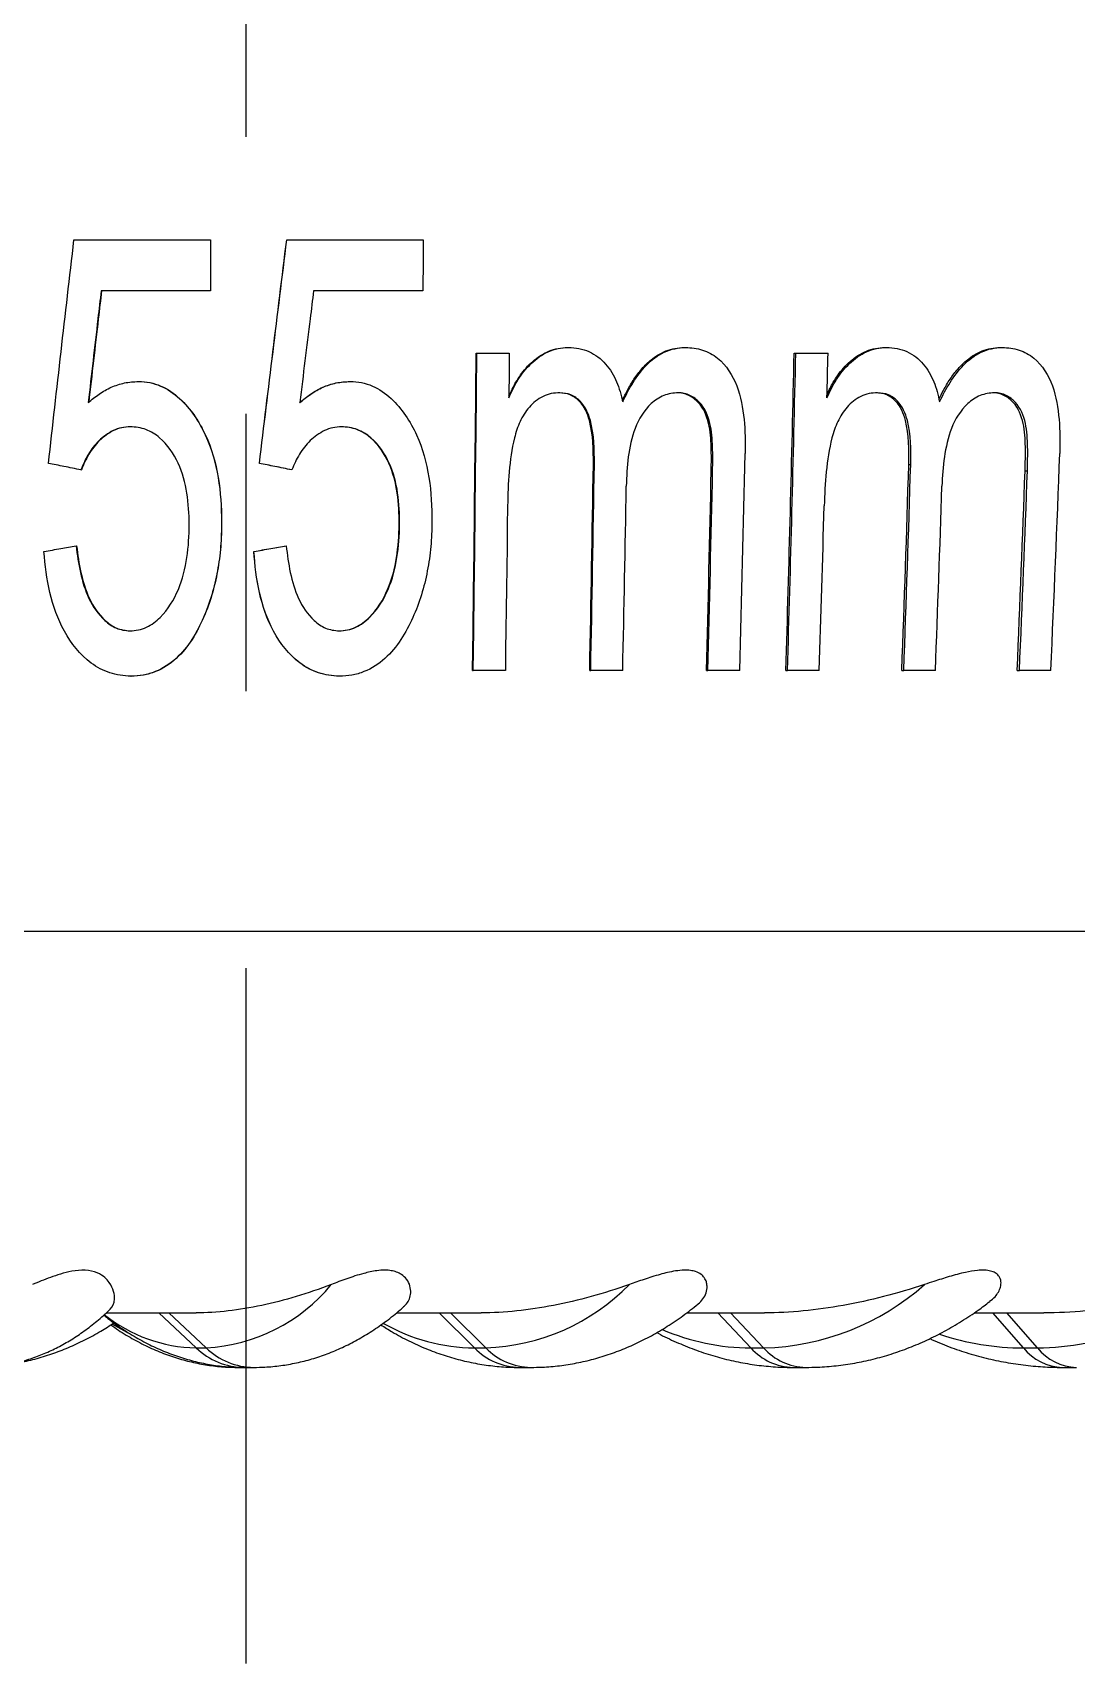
# Model space of a CAD drawing. Header units: millimetres. Extents: x 10 to 412, y 8 to 584.
# Drawn here: x 87.13 to 96.7, y 321.59 to 336.54 of the extents above; entities that cross this region are included whole.
import ezdxf

# ---------------------------------------------------------------- set-up
doc = ezdxf.new("R2010")
doc.units = ezdxf.units.MM
doc.header["$PDSIZE"] = -1
doc.linetypes.add('CENTERX2', pattern=[20.32, 12.7, -2.54, 2.54, -2.54])
doc.layers.add('CENTERLINE', color=4, linetype='CENTERX2')
doc.layers.add('DETAIL', color=3, linetype='Continuous')
doc.layers.add('OUTLINE', color=7, linetype='Continuous', lineweight=25)

msp = doc.modelspace()

# ---------------------------------------------------------------- linework, layer by layer
at = {"color": 7, "linetype": 'Continuous', "lineweight": 18}
msp.add_point((89.08475, 324.30517), dxfattribs=at)
at = {"layer": 'CENTERLINE'}
msp.add_line((89.08475, 571.80517), (89.08475, 321.59199), dxfattribs=at)
at = {"layer": 'DETAIL'}
for p, q in [((92.27028, 332.58246), (92.27954, 332.58246)), ((93.35085, 332.52484), (93.36325, 332.52484)), ((95.1616, 332.58246), (95.17925, 332.58246)), ((96.22789, 332.52484), (96.24865, 332.52484)), ((88.63, 324.48392), (88.28707, 324.80517)), ((88.72078, 324.48392), (88.37786, 324.80517)), ((91.18009, 324.48392), (90.85573, 324.80517)), ((91.28424, 324.48392), (90.95988, 324.80517)), ((93.71424, 324.48392), (93.41091, 324.80517)), ((93.83096, 324.48392), (93.52762, 324.80517)), ((96.21316, 324.48392), (95.93316, 324.80517)), ((96.34155, 324.48392), (96.06156, 324.80517)), ((88.63, 324.48392), (88.72078, 324.48392)), ((91.18009, 324.48392), (91.28424, 324.48392)), ((93.71424, 324.48392), (93.83096, 324.48392)), ((96.21316, 324.48392), (96.34155, 324.48392))]:
    msp.add_line(p, q, dxfattribs=at)
at = {"layer": 'DETAIL', "flags": 128}
msp.add_lwpolyline([(87.99755, 324.62463), (87.88655, 324.68513), (87.85886, 324.70201)], dxfattribs=at)
at = {"layer": 'DETAIL'}
for centre, radius, start, end in [((88.63203, 326.08241), 1.60095, 273.177991, 320.549129), ((91.21502, 326.42183), 1.93914, 272.045582, 315.602479), ((93.77695, 326.78356), 2.30028, 271.345412, 311.664466), ((96.29972, 327.15664), 2.67305, 270.896615, 308.515435), ((88.65838, 325.8819), 1.39827, 231.492065, 268.836672), ((91.19738, 326.20958), 1.72574, 240.457462, 269.426145), ((93.72179, 326.56187), 2.07797, 246.754834, 269.79176), ((96.21788, 326.95511), 2.47119, 251.737357, 269.890509), ((89.07388, 324.94552), 0.6404, 226.120935, 269.339111), ((89.16467, 324.94553), 0.64041, 226.121016, 269.332726), ((91.60325, 324.8951), 0.59003, 224.177857, 269.001636), ((91.7074, 324.89511), 0.59003, 224.177939, 268.994862), ((94.11416, 324.84136), 0.53638, 221.790237, 268.524641), ((94.23088, 324.84137), 0.53638, 221.790413, 268.517457), ((96.58767, 324.78594), 0.48112, 218.884337, 267.843115), ((96.71607, 324.78595), 0.48113, 218.884734, 267.835216)]:
    msp.add_arc(centre, radius, start, end, dxfattribs=at)
at = {"layer": 'OUTLINE'}
for p, q in [((87.50897, 334.64171), (88.75949, 334.64171)), ((88.75949, 334.64171), (88.76041, 334.64171)), ((89.46005, 334.64171), (89.45898, 334.64171)), ((89.46005, 334.64171), (90.71052, 334.64171)), ((88.76006, 334.17419), (87.7582, 334.17419)), ((88.76006, 334.17419), (88.76099, 334.17419)), ((90.70764, 334.17419), (89.706, 334.17419)), ((91.19538, 333.60276), (91.20146, 333.60276)), ((91.20146, 333.60276), (91.49985, 333.60276)), ((92.03394, 333.65471), (92.04243, 333.65471)), ((93.10342, 333.65471), (93.115, 333.65471)), ((94.11114, 333.60276), (94.12563, 333.60276)), ((94.12563, 333.60276), (94.42137, 333.60276)), ((94.94238, 333.65471), (94.95925, 333.65471)), ((95.99924, 333.65471), (96.01916, 333.65471)), ((87.57278, 332.53296), (87.57716, 332.53296)), ((89.20876, 332.59221), (89.2084, 332.59221)), ((88.86215, 332.05568), (88.8628, 332.05568)), ((90.494, 332.03295), (90.4899, 332.03295)), ((87.52889, 331.83653), (87.53343, 331.83653)), ((89.15884, 331.78458), (89.15863, 331.78458)), ((89.45531, 331.83653), (89.45423, 331.83653)), ((91.1633, 330.69367), (91.16945, 330.69367)), ((91.46332, 330.69367), (91.16945, 330.69367)), ((92.23677, 330.69367), (92.2461, 330.69367)), ((92.53924, 330.69367), (92.2461, 330.69367)), ((93.30719, 330.69367), (93.31968, 330.69367)), ((93.61181, 330.69367), (93.31968, 330.69367)), ((94.03474, 330.69367), (94.04938, 330.69367)), ((94.34065, 330.69367), (94.04938, 330.69367)), ((95.09767, 330.69367), (95.11546, 330.69367)), ((95.40524, 330.69367), (95.11546, 330.69367)), ((96.15478, 330.69367), (96.1757, 330.69367)), ((96.46371, 330.69367), (96.1757, 330.69367)), ((88.02924, 330.64172), (88.03236, 330.64172)), ((55.09092, 328.30517), (89.08475, 328.30517)), ((89.08475, 328.30517), (123.07858, 328.30517)), ((87.8038, 324.80517), (88.62786, 324.80517)), ((90.46527, 324.80517), (91.2418, 324.80517)), ((93.12512, 324.80517), (93.83933, 324.80517)), ((95.76146, 324.80517), (96.40068, 324.80517)), ((89.01222, 324.30517), (89.0665, 324.30517)), ((89.0665, 324.30517), (89.15728, 324.30517)), ((91.5288, 324.30613), (91.5526, 324.30517)), ((91.5526, 324.30517), (91.59297, 324.30517)), ((91.59297, 324.30517), (91.69712, 324.30517)), ((94.06276, 324.30555), (94.0742, 324.30517)), ((94.0742, 324.30517), (94.10035, 324.30517)), ((94.10035, 324.30517), (94.21706, 324.30517)), ((96.55783, 324.30517), (96.56956, 324.30517)), ((96.56956, 324.30517), (96.69795, 324.30517))]:
    msp.add_line(p, q, dxfattribs=at)
at = {"layer": 'OUTLINE', "flags": 128}
for points in [[(88.75949, 334.64171), (88.75956, 334.58324), (88.75963, 334.52478), (88.7597, 334.46633), (88.75977, 334.40787), (88.75984, 334.34944), (88.75991, 334.29102), (88.75999, 334.2326), (88.76006, 334.17419)], [(88.76041, 334.64171), (88.76048, 334.58324), (88.76055, 334.52478), (88.76063, 334.46633), (88.7607, 334.40787), (88.76077, 334.34944), (88.76084, 334.29102), (88.76092, 334.2326), (88.76099, 334.17419)], [(90.71052, 334.64171), (90.71017, 334.58324), (90.70982, 334.52478), (90.70946, 334.46633), (90.70911, 334.40787), (90.70874, 334.34944), (90.70838, 334.29102), (90.70801, 334.2326), (90.70764, 334.17419)], [(91.1633, 330.69367), (91.1679, 331.05544), (91.17233, 331.41777), (91.17659, 331.78068), (91.18069, 332.1441), (91.18461, 332.50805), (91.18837, 332.87248), (91.19196, 333.2374), (91.19538, 333.60276)], [(91.16945, 330.69367), (91.17404, 331.05544), (91.17846, 331.41779), (91.18271, 331.78069), (91.1868, 332.14412), (91.19072, 332.50806), (91.19447, 332.8725), (91.19805, 333.23741), (91.20146, 333.60276)], [(91.49985, 333.60276), (91.49932, 333.55149), (91.49878, 333.50023), (91.49824, 333.44898), (91.49769, 333.39774), (91.49714, 333.34651), (91.49659, 333.29528), (91.49603, 333.24406), (91.49547, 333.19286)], [(91.48384, 332.20178), (91.48146, 332.01276), (91.47902, 331.82387), (91.47654, 331.63512), (91.474, 331.44653), (91.47141, 331.25808), (91.46876, 331.06979), (91.46607, 330.88164), (91.46332, 330.69367)]]:
    msp.add_lwpolyline(points, dxfattribs=at)
at = {"layer": 'OUTLINE'}
for centre, radius, start, end in [((-225.07397, 340.53078), 319.2603, 358.2343106, 358.7565706), ((-225.80309, 340.53224), 320.00375, 358.238153, 358.7591988), ((-210.60577, 340.60394), 305.10747, 358.6081439, 358.6851403), ((-255.21359, 340.48216), 348.96272, 358.3926275, 358.7191111), ((-117.78873, 340.49328), 214.47643, 357.381195, 357.912679), ((-405.74393, 340.47355), 498.07672, 358.8749083, 359.0922185), ((-406.97996, 340.47657), 499.3219, 358.8773681, 359.0941363), ((-278.34542, 340.4716), 371.78121, 358.492934, 358.7752196), ((-279.2584, 340.47452), 372.70644, 358.4962261, 358.7778105), ((-166.17471, 340.48206), 261.45568, 357.8544565, 358.2686081), ((-166.76201, 340.48336), 262.06039, 357.8591254, 358.2723203), ((-126.02222, 340.48109), 222.39248, 357.477616, 357.9497652), ((-126.53722, 340.48334), 222.92798, 357.4831008, 357.9541142), ((-363.78478, 340.4658), 456.42864, 358.7732041, 358.9852812), ((-154.20116, 340.47374), 249.79793, 357.7561857, 358.1438657), ((-205.44818, 340.46191), 299.94793, 358.1337491, 358.4219586)]:
    msp.add_arc(centre, radius, start, end, dxfattribs=at)
for points in [[(87.27505, 332.59221), (87.35125, 333.27314), (87.42934, 333.95648), (87.50897, 334.64172)], [(89.2084, 332.59221), (89.29098, 333.27313), (89.37463, 333.95647), (89.45898, 334.64172)], [(89.20876, 332.59221), (89.29157, 333.27314), (89.37546, 333.95648), (89.46005, 334.64172)]]:
    msp.add_open_spline(points, degree=3, dxfattribs=at)
for points, knots in [([(87.7582, 334.17419), (87.74823, 334.0887), (87.73829, 334.00325), (87.72837, 333.91782), (87.71348, 333.78968), (87.69866, 333.66161), (87.68389, 333.53361), (87.66911, 333.40561), (87.6544, 333.27768), (87.63974, 333.14984)], [0, 0, 0, 0, 0.00026081194, 0.00026081194, 0.00026081194, 0.00065205682, 0.00065205682, 0.00065205682, 0.00104332797, 0.00104332797, 0.00104332797, 0.00104332797]), ([(87.76199, 334.17419), (87.75206, 334.0887), (87.74214, 334.00325), (87.73225, 333.91782), (87.71742, 333.78968), (87.70264, 333.66161), (87.68791, 333.53361), (87.67319, 333.40561), (87.65852, 333.27768), (87.6439, 333.14984)], [0, 0, 0, 0, 0.0002608133, 0.0002608133, 0.0002608133, 0.00065206035, 0.00065206035, 0.00065206035, 0.00104333376, 0.00104333376, 0.00104333376, 0.00104333376]), ([(89.706, 334.17419), (89.69537, 334.0887), (89.68475, 334.00325), (89.67415, 333.91782), (89.65823, 333.78968), (89.64234, 333.66161), (89.62648, 333.53361), (89.61062, 333.40561), (89.59478, 333.27768), (89.57897, 333.14984)], [0, 0, 0, 0, 0.00026081194, 0.00026081194, 0.00026081194, 0.00065205682, 0.00065205682, 0.00065205682, 0.00104332797, 0.00104332797, 0.00104332797, 0.00104332797]), ([(91.49547, 333.19286), (91.52093, 333.25052), (91.54756, 333.30751), (91.61533, 333.41303), (91.6545, 333.46386), (91.7463, 333.5513), (91.79923, 333.58901), (91.88569, 333.62761), (91.91549, 333.63806), (91.97808, 333.65161), (92.01039, 333.65319), (92.04243, 333.65471)], [0, 0, 0, 0, 0.25, 0.25, 0.5, 0.5, 0.75, 0.75, 0.875, 0.875, 1, 1, 1, 1]), ([(91.49562, 333.20696), (91.51604, 333.25048), (91.55901, 333.34211), (91.63459, 333.44979), (91.71338, 333.52913), (91.78369, 333.58217), (91.86164, 333.62365), (91.94643, 333.65014), (92.00485, 333.65319), (92.03394, 333.65471)], [0, 0, 0, 0, 0.19496689, 0.41041926, 0.52798748, 0.6454376, 0.76420981, 0.88260926, 1, 1, 1, 1]), ([(92.04243, 333.65471), (92.07472, 333.6531), (92.10699, 333.65145), (92.16971, 333.63988), (92.20024, 333.63031), (92.28939, 333.59054), (92.34009, 333.55095), (92.42513, 333.4545), (92.45772, 333.39949), (92.50793, 333.28138), (92.5238, 333.21936), (92.53896, 333.15714)], [0, 0, 0, 0, 0.125, 0.125, 0.25, 0.25, 0.5, 0.5, 0.75, 0.75, 1, 1, 1, 1]), ([(92.53552, 333.17009), (92.55065, 333.20105), (92.58299, 333.26727), (92.64077, 333.36525), (92.71249, 333.46042), (92.78815, 333.53565), (92.86403, 333.58931), (92.93681, 333.62666), (93.01817, 333.64815), (93.07495, 333.65252), (93.10342, 333.65471)], [0, 0, 0, 0, 0.13126003, 0.28072257, 0.43193974, 0.582804, 0.68307649, 0.78322369, 0.89131885, 1, 1, 1, 1]), ([(92.53896, 333.15714), (92.59739, 333.27795), (92.66303, 333.39769), (92.8044, 333.54089), (92.85911, 333.58245), (92.95059, 333.62585), (92.98291, 333.6369), (93.04812, 333.65062), (93.08156, 333.6527), (93.115, 333.65471)], [0, 0, 0, 0, 0.5, 0.5, 0.75, 0.75, 0.875, 0.875, 1, 1, 1, 1]), ([(93.115, 333.65471), (93.16813, 333.65364), (93.22032, 333.6473), (93.3212, 333.61494), (93.36728, 333.58997), (93.49037, 333.49046), (93.54772, 333.39971), (93.6216, 333.20492), (93.63999, 333.10037), (93.6623, 332.89153), (93.66315, 332.78654), (93.66192, 332.68149)], [0, 0, 0, 0, 0.125, 0.125, 0.25, 0.25, 0.5, 0.5, 0.75, 0.75, 1, 1, 1, 1]), ([(94.41169, 333.19286), (94.43768, 333.25052), (94.46482, 333.30751), (94.53334, 333.41303), (94.57279, 333.46386), (94.66482, 333.5513), (94.71771, 333.58901), (94.80378, 333.62761), (94.83342, 333.63806), (94.89554, 333.65161), (94.92753, 333.65319), (94.95925, 333.65471)], [0, 0, 0, 0, 0.25, 0.25, 0.5, 0.5, 0.75, 0.75, 0.875, 0.875, 1, 1, 1, 1]), ([(94.41243, 333.2243), (94.4305, 333.26193), (94.47166, 333.34761), (94.54447, 333.44977), (94.62347, 333.52914), (94.69377, 333.58217), (94.77147, 333.62365), (94.85573, 333.65014), (94.91358, 333.65319), (94.94238, 333.65471)], [0, 0, 0, 0, 0.17326038, 0.39452239, 0.51526062, 0.63587737, 0.75785227, 0.87944401, 1, 1, 1, 1]), ([(94.95925, 333.65471), (94.99118, 333.6531), (95.02309, 333.65145), (95.08499, 333.63988), (95.11506, 333.63031), (95.20273, 333.59054), (95.25236, 333.55095), (95.3352, 333.4545), (95.36669, 333.39949), (95.41476, 333.28138), (95.42963, 333.21936), (95.44377, 333.15714)], [0, 0, 0, 0, 0.125, 0.125, 0.25, 0.25, 0.5, 0.5, 0.75, 0.75, 1, 1, 1, 1]), ([(95.43777, 333.18127), (95.45129, 333.20847), (95.48234, 333.27091), (95.53869, 333.36524), (95.61075, 333.46043), (95.68647, 333.53565), (95.76209, 333.58931), (95.83443, 333.62665), (95.91502, 333.64815), (95.97112, 333.65252), (95.99924, 333.65471)], [0, 0, 0, 0, 0.11723496, 0.26911019, 0.42276892, 0.57606854, 0.67795954, 0.77972377, 0.88956396, 1, 1, 1, 1]), ([(95.44377, 333.15714), (95.50314, 333.27795), (95.56958, 333.39769), (95.71107, 333.54089), (95.76563, 333.58245), (95.85651, 333.62585), (95.88856, 333.6369), (95.9531, 333.65062), (95.98613, 333.6527), (96.01916, 333.65471)], [0, 0, 0, 0, 0.5, 0.5, 0.75, 0.75, 0.875, 0.875, 1, 1, 1, 1]), ([(96.01916, 333.65471), (96.07158, 333.65364), (96.12299, 333.6473), (96.22211, 333.61494), (96.26724, 333.58997), (96.38735, 333.49046), (96.44271, 333.39971), (96.51295, 333.20492), (96.52966, 333.10037), (96.54876, 332.89153), (96.54812, 332.78654), (96.54539, 332.68149)], [0, 0, 0, 0, 0.125, 0.125, 0.25, 0.25, 0.5, 0.5, 0.75, 0.75, 1, 1, 1, 1]), ([(87.63974, 333.14984), (87.67253, 333.17691), (87.70531, 333.204), (87.77552, 333.25224), (87.81283, 333.27296), (87.89003, 333.30703), (87.93013, 333.32074), (88.01445, 333.33802), (88.05733, 333.34049), (88.1002, 333.34302)], [0, 0, 0, 0, 0.25, 0.25, 0.5, 0.5, 0.75, 0.75, 1, 1, 1, 1]), ([(88.1002, 333.34302), (88.13511, 333.34146), (88.16992, 333.33942), (88.23781, 333.32558), (88.27155, 333.31506), (88.36773, 333.27416), (88.4244, 333.23332), (88.57792, 333.0934), (88.65469, 332.97611), (88.77118, 332.72975), (88.80742, 332.59641), (88.85334, 332.32782), (88.85956, 332.19189), (88.86215, 332.05568)], [0, 0, 0, 0, 0.0625, 0.0625, 0.125, 0.125, 0.25, 0.25, 0.5, 0.5, 0.75, 0.75, 1, 1, 1, 1]), ([(88.10303, 333.34302), (88.13791, 333.34146), (88.1727, 333.3394), (88.24051, 333.32551), (88.2742, 333.31496), (88.37023, 333.27391), (88.42677, 333.23297), (88.57982, 333.09285), (88.6563, 332.97552), (88.77226, 332.72919), (88.80833, 332.59595), (88.85403, 332.32757), (88.86022, 332.19176), (88.8628, 332.05568)], [0, 0, 0, 0, 0.0625, 0.0625, 0.125, 0.125, 0.25, 0.25, 0.5, 0.5, 0.75, 0.75, 1, 1, 1, 1]), ([(89.57755, 333.14984), (89.61049, 333.17689), (89.64341, 333.20397), (89.71385, 333.25219), (89.75124, 333.27292), (89.82855, 333.307), (89.86868, 333.32072), (89.95296, 333.33802), (89.99576, 333.34049), (90.03856, 333.34302)], [0, 0, 0, 0, 0.25, 0.25, 0.5, 0.5, 0.75, 0.75, 1, 1, 1, 1]), ([(89.57897, 333.14984), (89.61203, 333.17691), (89.64507, 333.204), (89.71575, 333.25224), (89.75326, 333.27296), (89.83079, 333.30703), (89.87102, 333.32074), (89.95551, 333.33802), (89.99841, 333.34049), (90.04131, 333.34302)], [0, 0, 0, 0, 0.25, 0.25, 0.5, 0.5, 0.75, 0.75, 1, 1, 1, 1]), ([(90.04131, 333.34302), (90.0762, 333.34146), (90.111, 333.33942), (90.17876, 333.32558), (90.2124, 333.31506), (90.30819, 333.27416), (90.36448, 333.23332), (90.51668, 333.0934), (90.59232, 332.97611), (90.70642, 332.72975), (90.74136, 332.59641), (90.78462, 332.32782), (90.78948, 332.19189), (90.79068, 332.05568)], [0, 0, 0, 0, 0.0625, 0.0625, 0.125, 0.125, 0.25, 0.25, 0.5, 0.5, 0.75, 0.75, 1, 1, 1, 1]), ([(91.96343, 333.23912), (91.93678, 333.23832), (91.91022, 333.23698), (91.85848, 333.2257), (91.83277, 333.21675), (91.76078, 333.18227), (91.71833, 333.14797), (91.64904, 333.06806), (91.62011, 333.02263), (91.57591, 332.92724), (91.55984, 332.87737), (91.52101, 332.72436), (91.50763, 332.61982), (91.4889, 332.41098), (91.4864, 332.30635), (91.48384, 332.20179)], [0, 0, 0, 0, 0.0625, 0.0625, 0.125, 0.125, 0.25, 0.25, 0.375, 0.375, 0.5, 0.5, 0.75, 0.75, 1, 1, 1, 1]), ([(92.27028, 332.58247), (92.27078, 332.71796), (92.26862, 332.85608), (92.21639, 333.04987), (92.18766, 333.11347), (92.11607, 333.18672), (92.08809, 333.20717), (92.02456, 333.2336), (91.98963, 333.23693), (91.95514, 333.23912)], [0, 0, 0, 0, 0.5, 0.5, 0.75, 0.75, 0.875, 0.875, 1, 1, 1, 1]), ([(92.27954, 332.58247), (92.28002, 332.71807), (92.27787, 332.85633), (92.22532, 333.0502), (92.19642, 333.1138), (92.12458, 333.18692), (92.09653, 333.20731), (92.03289, 333.23364), (91.99795, 333.23693), (91.96343, 333.23912)], [0, 0, 0, 0, 0.5, 0.5, 0.75, 0.75, 0.875, 0.875, 1, 1, 1, 1]), ([(93.04893, 333.23912), (93.00333, 333.2374), (92.9581, 333.2311), (92.87277, 333.19641), (92.83475, 333.17079), (92.73309, 333.07784), (92.68568, 332.99751), (92.62149, 332.82923), (92.60284, 332.73984), (92.57859, 332.56206), (92.57528, 332.47242), (92.57229, 332.38279)], [0, 0, 0, 0, 0.125, 0.125, 0.25, 0.25, 0.5, 0.5, 0.75, 0.75, 1, 1, 1, 1]), ([(93.35085, 332.52484), (93.35167, 332.59747), (93.35258, 332.67014), (93.34794, 332.81523), (93.3431, 332.8884), (93.30997, 333.0292), (93.28072, 333.09833), (93.20605, 333.17726), (93.17699, 333.20031), (93.12753, 333.22333), (93.11021, 333.22961), (93.07433, 333.23769), (93.05592, 333.23839), (93.03751, 333.23912)], [0, 0, 0, 0, 0.25, 0.25, 0.5, 0.5, 0.75, 0.75, 0.875, 0.875, 0.9375, 0.9375, 1, 1, 1, 1]), ([(93.36325, 332.52484), (93.36406, 332.59753), (93.36496, 332.67025), (93.3603, 332.81545), (93.35542, 332.88868), (93.32207, 333.02954), (93.29263, 333.09868), (93.21772, 333.17747), (93.18858, 333.20046), (93.13903, 333.22339), (93.1217, 333.22966), (93.08578, 333.23769), (93.06735, 333.23839), (93.04893, 333.23912)], [0, 0, 0, 0, 0.25, 0.25, 0.5, 0.5, 0.75, 0.75, 0.875, 0.875, 0.9375, 0.9375, 1, 1, 1, 1]), ([(94.87569, 333.23912), (94.8493, 333.23832), (94.823, 333.23698), (94.77164, 333.2257), (94.74606, 333.21675), (94.67432, 333.18227), (94.63183, 333.14797), (94.56213, 333.06806), (94.53286, 333.02263), (94.48776, 332.92724), (94.47114, 332.87737), (94.43052, 332.72436), (94.41577, 332.61982), (94.39416, 332.41098), (94.39011, 332.30635), (94.386, 332.20179)], [0, 0, 0, 0, 0.0625, 0.0625, 0.125, 0.125, 0.25, 0.25, 0.375, 0.375, 0.5, 0.5, 0.75, 0.75, 1, 1, 1, 1]), ([(95.1616, 332.58247), (95.16406, 332.71796), (95.16389, 332.85608), (95.11492, 333.04987), (95.08737, 333.11347), (95.01755, 333.18672), (94.99013, 333.20717), (94.92763, 333.2336), (94.89311, 333.23693), (94.85901, 333.23912)], [0, 0, 0, 0, 0.5, 0.5, 0.75, 0.75, 0.875, 0.875, 1, 1, 1, 1]), ([(95.17925, 332.58247), (95.1817, 332.71807), (95.18153, 332.85633), (95.13224, 333.0502), (95.10452, 333.1138), (95.03444, 333.18692), (95.00696, 333.20731), (94.94435, 333.23364), (94.90982, 333.23693), (94.87569, 333.23912)], [0, 0, 0, 0, 0.5, 0.5, 0.75, 0.75, 0.875, 0.875, 1, 1, 1, 1]), ([(95.94855, 333.23912), (95.90351, 333.2374), (95.85878, 333.2311), (95.77407, 333.19641), (95.73617, 333.17079), (95.63451, 333.07784), (95.58657, 332.99751), (95.5208, 332.82923), (95.50111, 332.73984), (95.47459, 332.56206), (95.47, 332.47242), (95.4657, 332.38279)], [0, 0, 0, 0, 0.125, 0.125, 0.25, 0.25, 0.5, 0.5, 0.75, 0.75, 1, 1, 1, 1]), ([(96.22789, 332.52484), (96.22977, 332.59747), (96.23172, 332.67014), (96.22922, 332.81523), (96.22548, 332.8884), (96.19477, 333.0292), (96.16686, 333.09833), (96.09427, 333.17726), (96.06591, 333.20031), (96.0174, 333.22333), (96.0004, 333.22961), (95.9651, 333.23769), (95.94694, 333.23839), (95.92878, 333.23912)], [0, 0, 0, 0, 0.25, 0.25, 0.5, 0.5, 0.75, 0.75, 0.875, 0.875, 0.9375, 0.9375, 1, 1, 1, 1]), ([(96.24865, 332.52484), (96.25052, 332.59753), (96.25246, 332.67025), (96.24994, 332.81545), (96.24615, 332.88868), (96.21522, 333.02954), (96.18712, 333.09868), (96.11429, 333.17747), (96.08585, 333.20046), (96.03726, 333.22339), (96.02024, 333.22966), (95.9849, 333.23769), (95.96672, 333.23839), (95.94855, 333.23912)], [0, 0, 0, 0, 0.25, 0.25, 0.5, 0.5, 0.75, 0.75, 0.875, 0.875, 0.9375, 0.9375, 1, 1, 1, 1]), ([(88.02448, 332.92743), (87.99767, 332.92603), (87.97087, 332.92451), (87.91884, 332.91316), (87.89321, 332.90383), (87.82069, 332.8696), (87.77682, 332.83761), (87.70082, 332.76386), (87.6685, 332.72149), (87.61362, 332.63062), (87.59277, 332.58199), (87.57278, 332.53295)], [0, 0, 0, 0, 0.125, 0.125, 0.25, 0.25, 0.5, 0.5, 0.75, 0.75, 1, 1, 1, 1]), ([(88.02755, 332.92743), (88.00077, 332.92603), (87.97402, 332.9245), (87.92208, 332.91312), (87.89651, 332.90377), (87.82415, 332.86948), (87.78041, 332.83746), (87.70468, 332.76368), (87.67248, 332.72131), (87.61782, 332.63051), (87.59707, 332.58193), (87.57716, 332.53295)], [0, 0, 0, 0, 0.125, 0.125, 0.25, 0.25, 0.5, 0.5, 0.75, 0.75, 1, 1, 1, 1]), ([(88.56543, 332.03295), (88.56241, 332.22462), (88.54572, 332.41957), (88.42441, 332.68043), (88.36814, 332.76378), (88.25694, 332.85913), (88.21417, 332.88452), (88.12267, 332.91934), (88.07382, 332.92506), (88.02448, 332.92743)], [0, 0, 0, 0, 0.5, 0.5, 0.75, 0.75, 0.875, 0.875, 1, 1, 1, 1]), ([(89.96188, 332.92743), (89.93505, 332.92603), (89.90823, 332.92451), (89.85608, 332.91316), (89.83036, 332.90383), (89.7575, 332.8696), (89.71331, 332.83761), (89.63658, 332.76386), (89.60383, 332.72149), (89.54805, 332.63062), (89.52673, 332.58199), (89.50624, 332.53295)], [0, 0, 0, 0, 0.125, 0.125, 0.25, 0.25, 0.5, 0.5, 0.75, 0.75, 1, 1, 1, 1]), ([(90.4899, 332.03295), (90.48885, 332.22444), (90.47419, 332.4192), (90.35603, 332.67996), (90.30082, 332.76336), (90.19083, 332.85889), (90.14842, 332.88436), (90.05738, 332.9193), (90.00863, 332.92505), (89.95935, 332.92743)], [0, 0, 0, 0, 0.5, 0.5, 0.75, 0.75, 0.875, 0.875, 1, 1, 1, 1]), ([(90.494, 332.03295), (90.49294, 332.22462), (90.47819, 332.41957), (90.35944, 332.68043), (90.30399, 332.76378), (90.1937, 332.85913), (90.15118, 332.88452), (90.06, 332.91934), (90.0112, 332.92506), (89.96188, 332.92743)], [0, 0, 0, 0, 0.5, 0.5, 0.75, 0.75, 0.875, 0.875, 1, 1, 1, 1]), ([(87.57278, 332.53295), (87.54685, 332.53812), (87.52092, 332.54328), (87.49499, 332.54844), (87.46906, 332.5536), (87.44313, 332.55876), (87.4172, 332.56392), (87.36982, 332.57335), (87.32243, 332.58278), (87.27505, 332.59221)], [0, 0, 0, 0, 0.000079318358, 0.000079318358, 0.000079318358, 0.000158636715, 0.000158636715, 0.000158636715, 0.000303590296, 0.000303590296, 0.000303590296, 0.000303590296]), ([(89.50502, 332.53295), (89.47912, 332.53813), (89.45322, 332.5433), (89.42732, 332.54848), (89.40141, 332.55365), (89.37551, 332.55883), (89.34961, 332.564), (89.30254, 332.57341), (89.25547, 332.58281), (89.2084, 332.59221)], [0, 0, 0, 0, 0.000079318358, 0.000079318358, 0.000079318358, 0.000158636716, 0.000158636716, 0.000158636716, 0.000302746127, 0.000302746127, 0.000302746127, 0.000302746127]), ([(89.50624, 332.53295), (89.48034, 332.53812), (89.45443, 332.54328), (89.42853, 332.54844), (89.40262, 332.5536), (89.37672, 332.55876), (89.35081, 332.56392), (89.30346, 332.57335), (89.25611, 332.58278), (89.20876, 332.59221)], [0, 0, 0, 0, 0.000079318358, 0.000079318358, 0.000079318358, 0.000158636715, 0.000158636715, 0.000158636715, 0.000303590296, 0.000303590296, 0.000303590296, 0.000303590296]), ([(88.02195, 331.0573), (88.04816, 331.0584), (88.07427, 331.06), (88.12498, 331.07113), (88.15016, 331.07956), (88.22089, 331.11227), (88.26263, 331.14436), (88.3721, 331.25304), (88.42639, 331.34252), (88.50517, 331.52938), (88.52968, 331.62957), (88.55944, 331.82985), (88.56468, 331.93112), (88.56543, 332.03295)], [0, 0, 0, 0, 0.0625, 0.0625, 0.125, 0.125, 0.25, 0.25, 0.5, 0.5, 0.75, 0.75, 1, 1, 1, 1]), ([(88.86215, 332.05568), (88.86082, 331.98026), (88.85933, 331.90488), (88.84787, 331.75487), (88.83725, 331.68022), (88.79749, 331.45749), (88.7559, 331.31436), (88.63442, 331.04161), (88.55734, 330.90665), (88.38866, 330.75291), (88.32593, 330.71115), (88.21786, 330.66886), (88.18115, 330.65828), (88.10619, 330.64494), (88.06774, 330.64321), (88.02924, 330.64172)], [0, 0, 0, 0, 0.125, 0.125, 0.25, 0.25, 0.5, 0.5, 0.75, 0.75, 0.875, 0.875, 0.9375, 0.9375, 1, 1, 1, 1]), ([(88.8628, 332.05568), (88.86148, 331.98033), (88.85999, 331.90502), (88.8486, 331.75515), (88.83802, 331.68057), (88.79844, 331.45802), (88.75705, 331.31497), (88.63613, 331.04231), (88.55945, 330.90739), (88.39126, 330.7533), (88.32869, 330.71142), (88.22082, 330.66898), (88.18413, 330.65835), (88.10924, 330.64496), (88.07082, 330.64321), (88.03236, 330.64172)], [0, 0, 0, 0, 0.125, 0.125, 0.25, 0.25, 0.5, 0.5, 0.75, 0.75, 0.875, 0.875, 0.9375, 0.9375, 1, 1, 1, 1]), ([(89.93759, 331.0573), (89.96379, 331.0584), (89.9899, 331.06001), (90.04069, 331.07118), (90.06593, 331.07965), (90.1369, 331.11248), (90.1789, 331.14463), (90.28919, 331.25348), (90.34424, 331.34297), (90.42466, 331.52978), (90.45012, 331.62989), (90.48184, 331.83002), (90.48811, 331.93121), (90.4899, 332.03295)], [0, 0, 0, 0, 0.0625, 0.0625, 0.125, 0.125, 0.25, 0.25, 0.5, 0.5, 0.75, 0.75, 1, 1, 1, 1]), ([(89.94011, 331.0573), (89.96633, 331.0584), (89.99246, 331.06), (90.0433, 331.07113), (90.06858, 331.07956), (90.13967, 331.11227), (90.18177, 331.14436), (90.29243, 331.25304), (90.34769, 331.34252), (90.42848, 331.52938), (90.45405, 331.62957), (90.48591, 331.82985), (90.49221, 331.93112), (90.494, 332.03295)], [0, 0, 0, 0, 0.0625, 0.0625, 0.125, 0.125, 0.25, 0.25, 0.5, 0.5, 0.75, 0.75, 1, 1, 1, 1]), ([(90.79068, 332.05568), (90.78858, 331.98026), (90.78631, 331.90488), (90.77329, 331.75487), (90.76189, 331.68022), (90.71978, 331.45749), (90.67665, 331.31436), (90.55221, 331.04161), (90.47364, 330.90665), (90.30324, 330.75291), (90.24003, 330.71115), (90.13149, 330.66886), (90.09466, 330.65828), (90.01954, 330.64494), (89.98106, 330.64321), (89.94254, 330.64172)], [0, 0, 0, 0, 0.125, 0.125, 0.25, 0.25, 0.5, 0.5, 0.75, 0.75, 0.875, 0.875, 0.9375, 0.9375, 1, 1, 1, 1]), ([(87.23332, 331.78458), (87.25916, 331.78912), (87.285, 331.79367), (87.31085, 331.79821), (87.33669, 331.80275), (87.36254, 331.8073), (87.38839, 331.81184), (87.43522, 331.82007), (87.48205, 331.8283), (87.52889, 331.83653)], [0, 0, 0, 0, 0.000078997659, 0.000078997659, 0.000078997659, 0.000157995318, 0.000157995318, 0.000157995318, 0.000301090239, 0.000301090239, 0.000301090239, 0.000301090239]), ([(88.02924, 330.64172), (87.96429, 330.64424), (87.89977, 330.65112), (87.77592, 330.69263), (87.71967, 330.72331), (87.56469, 330.83941), (87.48346, 330.94219), (87.35973, 331.16492), (87.3179, 331.28485), (87.25808, 331.53214), (87.24382, 331.65805), (87.23332, 331.78458)], [0, 0, 0, 0, 0.125, 0.125, 0.25, 0.25, 0.5, 0.5, 0.75, 0.75, 1, 1, 1, 1]), ([(87.52889, 331.83653), (87.53803, 331.7539), (87.55048, 331.672), (87.58657, 331.51057), (87.61088, 331.43006), (87.68178, 331.27929), (87.72948, 331.20844), (87.82373, 331.12428), (87.85871, 331.09888), (87.93664, 331.06638), (87.97936, 331.05922), (88.02195, 331.0573)], [0, 0, 0, 0, 0.25, 0.25, 0.5, 0.5, 0.75, 0.75, 0.875, 0.875, 1, 1, 1, 1]), ([(87.53343, 331.83653), (87.54253, 331.75397), (87.55494, 331.67214), (87.59088, 331.51084), (87.61508, 331.4304), (87.68568, 331.27965), (87.73318, 331.20878), (87.82716, 331.12449), (87.86204, 331.09903), (87.93984, 331.06642), (87.98252, 331.05922), (88.02508, 331.0573)], [0, 0, 0, 0, 0.25, 0.25, 0.5, 0.5, 0.75, 0.75, 0.875, 0.875, 1, 1, 1, 1]), ([(89.15863, 331.78458), (89.18455, 331.78913), (89.21047, 331.79369), (89.2364, 331.79825), (89.26232, 331.8028), (89.28825, 331.80736), (89.31417, 331.81192), (89.36085, 331.82012), (89.40754, 331.82832), (89.45423, 331.83653)], [0, 0, 0, 0, 0.000078997659, 0.000078997659, 0.000078997659, 0.000157995318, 0.000157995318, 0.000157995318, 0.000300239859, 0.000300239859, 0.000300239859, 0.000300239859]), ([(89.94001, 330.64172), (89.87515, 330.64424), (89.81077, 330.65116), (89.68753, 330.69282), (89.63174, 330.72359), (89.47841, 330.83994), (89.39864, 330.94279), (89.27788, 331.16547), (89.23753, 331.28533), (89.18063, 331.5324), (89.16777, 331.65818), (89.15863, 331.78458)], [0, 0, 0, 0, 0.125, 0.125, 0.25, 0.25, 0.5, 0.5, 0.75, 0.75, 1, 1, 1, 1]), ([(89.15884, 331.78458), (89.18477, 331.78912), (89.21069, 331.79367), (89.23662, 331.79821), (89.26255, 331.80275), (89.28847, 331.8073), (89.3144, 331.81184), (89.36137, 331.82007), (89.40834, 331.8283), (89.45531, 331.83653)], [0, 0, 0, 0, 0.000078997659, 0.000078997659, 0.000078997659, 0.000157995318, 0.000157995318, 0.000157995318, 0.000301090239, 0.000301090239, 0.000301090239, 0.000301090239]), ([(89.94254, 330.64172), (89.87761, 330.64424), (89.81315, 330.65112), (89.68974, 330.69263), (89.63381, 330.72331), (89.4801, 330.83941), (89.39998, 330.94219), (89.27866, 331.16492), (89.23812, 331.28485), (89.18094, 331.53214), (89.16802, 331.65805), (89.15884, 331.78458)], [0, 0, 0, 0, 0.125, 0.125, 0.25, 0.25, 0.5, 0.5, 0.75, 0.75, 1, 1, 1, 1]), ([(89.45531, 331.83653), (89.46358, 331.7539), (89.47518, 331.672), (89.50956, 331.51057), (89.53301, 331.43006), (89.6023, 331.27929), (89.64923, 331.20844), (89.74259, 331.12428), (89.77729, 331.09888), (89.85488, 331.06638), (89.89753, 331.05922), (89.94011, 331.0573)], [0, 0, 0, 0, 0.25, 0.25, 0.5, 0.5, 0.75, 0.75, 0.875, 0.875, 1, 1, 1, 1]), ([(87.84189, 324.83969), (87.86401, 324.86085), (87.87846, 324.89218), (87.88131, 324.95369), (87.87913, 324.9766), (87.86517, 325.02719), (87.85362, 325.05519), (87.82164, 325.09963), (87.80843, 325.11492), (87.77348, 325.14495), (87.75152, 325.16005), (87.69182, 325.18505), (87.65234, 325.1942), (87.56967, 325.19799), (87.52844, 325.19354), (87.41564, 325.1731), (87.35234, 325.15147), (87.23503, 325.10865), (87.1814, 325.08656), (87.12997, 325.06513)], [0, 0, 0, 0, 0.25, 0.25, 0.375, 0.375, 0.5, 0.5, 0.5625, 0.5625, 0.625, 0.625, 0.6875, 0.6875, 0.75, 0.75, 0.875, 0.875, 1, 1, 1, 1]), ([(90.5306, 324.86442), (90.54049, 324.87209), (90.56344, 324.88986), (90.58557, 324.9329), (90.59874, 324.98669), (90.59274, 325.04794), (90.5673, 325.10718), (90.52282, 325.15253), (90.47137, 325.17935), (90.41859, 325.19334), (90.35533, 325.19825), (90.28852, 325.19305), (90.22361, 325.18145), (90.12746, 325.15769), (90.00566, 325.1178), (89.91411, 325.08272), (89.86824, 325.06514)], [0, 0, 0, 0, 0.08195749, 0.18999342, 0.29814938, 0.40589243, 0.502462, 0.56849107, 0.60699194, 0.63867071, 0.67042896, 0.71125604, 0.74779162, 0.78443367, 0.89200273, 1, 1, 1, 1]), ([(93.22788, 324.88543), (93.22932, 324.88629), (93.24891, 324.89796), (93.27575, 324.93242), (93.3066, 324.98584), (93.31504, 325.04023), (93.30846, 325.08885), (93.29126, 325.12536), (93.26045, 325.15854), (93.21682, 325.18254), (93.16065, 325.19514), (93.09659, 325.19798), (93.02458, 325.19039), (92.95049, 325.17564), (92.85257, 325.14997), (92.7339, 325.11227), (92.64503, 325.08086), (92.60055, 325.06514)], [0, 0, 0, 0, 0.00930465, 0.12653113, 0.24389349, 0.36080082, 0.42422266, 0.48749329, 0.53670319, 0.58637852, 0.61951195, 0.65264943, 0.70041171, 0.74595352, 0.79163462, 0.89570045, 1, 1, 1, 1]), ([(95.90185, 324.91102), (95.91991, 324.92439), (95.95247, 324.94852), (95.98425, 324.99481), (96.00443, 325.04113), (96.00924, 325.08375), (96.00147, 325.11921), (95.98613, 325.14673), (95.95858, 325.17148), (95.91437, 325.18981), (95.85642, 325.19799), (95.7754, 325.19474), (95.66293, 325.17446), (95.53, 325.13754), (95.40738, 325.09843), (95.33416, 325.07437), (95.3061, 325.06514)], [0, 0, 0, 0, 0.11450761, 0.2065161, 0.29847502, 0.38897028, 0.43562743, 0.48218741, 0.53185053, 0.57114487, 0.61069861, 0.65335132, 0.72329096, 0.82719018, 0.93375099, 1, 1, 1, 1]), ([(89.86824, 325.06513), (89.65049, 324.98247), (89.43742, 324.91799), (89.02198, 324.82912), (88.8195, 324.80517), (88.62786, 324.80517)], [0, 0, 0, 0, 0.5, 0.5, 1, 1, 1, 1]), ([(92.60055, 325.06513), (92.36516, 324.98249), (92.13331, 324.91797), (91.67776, 324.82903), (91.45462, 324.80517), (91.2418, 324.80517)], [0, 0, 0, 0, 0.5, 0.5, 1, 1, 1, 1]), ([(95.3061, 325.06513), (95.05488, 324.98252), (94.80601, 324.91795), (94.3138, 324.82895), (94.07185, 324.80517), (93.83933, 324.80517)], [0, 0, 0, 0, 0.5, 0.5, 1, 1, 1, 1]), ([(97.9643, 325.06513), (97.69914, 324.98253), (97.43513, 324.91793), (96.90994, 324.82887), (96.65112, 324.80517), (96.40068, 324.80517)], [0, 0, 0, 0, 0.5, 0.5, 1, 1, 1, 1]), ([(89.15728, 324.30517), (89.19128, 324.30572), (89.27393, 324.30708), (89.4048, 324.31997), (89.54902, 324.34496), (89.6916, 324.38133), (89.83232, 324.42876), (89.97103, 324.48725), (90.10753, 324.55687), (90.24181, 324.6374), (90.37312, 324.72987), (90.47027, 324.80526), (90.52185, 324.85267), (90.53244, 324.86241)], [0, 0, 0, 0, 0.06777514, 0.16475805, 0.26180573, 0.35929877, 0.45760863, 0.55708812, 0.6580626, 0.76080567, 0.86553725, 0.97236928, 1, 1, 1, 1]), ([(91.69712, 324.30517), (91.73207, 324.30566), (91.81987, 324.30692), (91.96019, 324.31926), (92.11734, 324.34388), (92.27305, 324.38003), (92.42708, 324.42732), (92.5792, 324.4858), (92.72913, 324.55544), (92.87672, 324.63606), (93.02134, 324.7283), (93.13865, 324.81163), (93.20573, 324.86769), (93.22748, 324.88586)], [0, 0, 0, 0, 0.06368317, 0.15996824, 0.2562916, 0.352908, 0.45006096, 0.54798068, 0.64686856, 0.74689082, 0.84817257, 0.95077825, 1, 1, 1, 1]), ([(94.21706, 324.30517), (94.25331, 324.30563), (94.34653, 324.30683), (94.49647, 324.31878), (94.66619, 324.34318), (94.83458, 324.37911), (95.00134, 324.42628), (95.16618, 324.48466), (95.32876, 324.55422), (95.48885, 324.63475), (95.64586, 324.72666), (95.78455, 324.81774), (95.86861, 324.88236), (95.90329, 324.90902)], [0, 0, 0, 0, 0.06056068, 0.1557616, 0.25098417, 0.34638912, 0.4421348, 0.53836719, 0.635215, 0.73278154, 0.831147, 0.93035182, 1, 1, 1, 1]), ([(86.6169, 324.30517), (86.6506, 324.30581), (86.72881, 324.30731), (86.8509, 324.3211), (86.98212, 324.34662), (87.11128, 324.38331), (87.2382, 324.43081), (87.36279, 324.48909), (87.48496, 324.55826), (87.6049, 324.63823), (87.7218, 324.73034), (87.80106, 324.79822), (87.83965, 324.83781), (87.842, 324.84022)], [0, 0, 0, 0, 0.07337106, 0.17027491, 0.26727202, 0.36489572, 0.46368472, 0.56416963, 0.66687434, 0.77228743, 0.88081433, 0.99273224, 1, 1, 1, 1]), ([(86.81467, 324.31895), (86.82291, 324.31961), (86.88387, 324.32449), (86.9967, 324.34459), (87.15248, 324.37984), (87.30649, 324.42738), (87.45864, 324.48575), (87.60848, 324.55559), (87.74829, 324.63114), (87.83582, 324.68814), (87.87599, 324.71429)], [0, 0, 0, 0, 0.02193307, 0.16217968, 0.30285375, 0.44430827, 0.58687916, 0.7308597, 0.87649194, 1, 1, 1, 1]), ([(87.78251, 324.78612), (87.79947, 324.77201), (87.86048, 324.72129), (87.97074, 324.6452), (88.11195, 324.55885), (88.25574, 324.48569), (88.40107, 324.42498), (88.54755, 324.37671), (88.6947, 324.34069), (88.8421, 324.31692), (88.96619, 324.30643), (89.04091, 324.30549), (89.0665, 324.30517)], [0, 0, 0, 0, 0.046258406, 0.166395089, 0.284087422, 0.399285555, 0.512082668, 0.622700398, 0.731441388, 0.838665314, 0.944764907, 1, 1, 1, 1]), ([(87.847, 324.69593), (87.85869, 324.68722), (87.91526, 324.64502), (88.02142, 324.58031), (88.16426, 324.50316), (88.30934, 324.43942), (88.45554, 324.38793), (88.60257, 324.34878), (88.74995, 324.32194), (88.88662, 324.30746), (88.97405, 324.30586), (89.01222, 324.30517)], [0, 0, 0, 0, 0.03441211, 0.16661977, 0.29603948, 0.42273268, 0.54691823, 0.66891126, 0.78910348, 0.90792366, 1, 1, 1, 1]), ([(90.32239, 324.69599), (90.35691, 324.67374), (90.44062, 324.6198), (90.57839, 324.54684), (90.73367, 324.47608), (90.89082, 324.4178), (91.04914, 324.37155), (91.20824, 324.33722), (91.36771, 324.31495), (91.4961, 324.30606), (91.57112, 324.30537), (91.59297, 324.30517)], [0, 0, 0, 0, 0.08962809, 0.21731612, 0.34322994, 0.46743953, 0.59008599, 0.71138075, 0.83157244, 0.95094882, 1, 1, 1, 1]), ([(92.85209, 324.62477), (92.85626, 324.6224), (92.91381, 324.58969), (93.02826, 324.53687), (93.19477, 324.46778), (93.36356, 324.41164), (93.53355, 324.36698), (93.7045, 324.33422), (93.87593, 324.31322), (94.00804, 324.30577), (94.08279, 324.30528), (94.10035, 324.30517)], [0, 0, 0, 0, 0.01083379, 0.1496151, 0.28712531, 0.42342319, 0.55861876, 0.69285231, 0.82630852, 0.95919015, 1, 1, 1, 1]), ([(95.35402, 324.56901), (95.38397, 324.5554), (95.47187, 324.51546), (95.62124, 324.46128), (95.80096, 324.40608), (95.98236, 324.36306), (96.16475, 324.33154), (96.34448, 324.31213), (96.47955, 324.30563), (96.55344, 324.30525), (96.56956, 324.30517)], [0, 0, 0, 0, 0.07770743, 0.22809492, 0.37762439, 0.52637843, 0.67446212, 0.82200428, 0.96116313, 1, 1, 1, 1])]:
    msp.add_open_spline(points, degree=3, knots=knots, dxfattribs=at)

doc.saveas('drawing.dxf')
